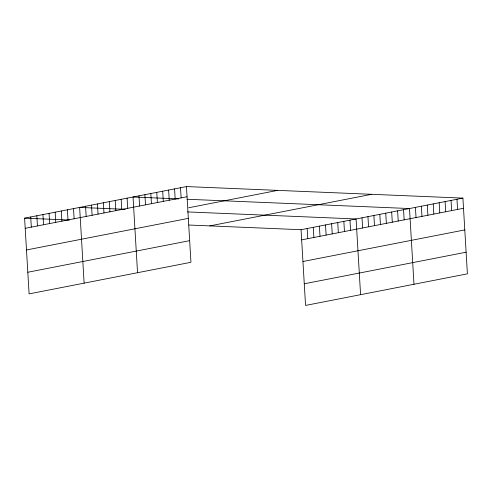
<?xml version="1.0" encoding="UTF-8"?>
<svg xmlns="http://www.w3.org/2000/svg" width="492" height="492" viewBox="0 0 492 492"><rect width="100%" height="100%" fill="white"/><g stroke="black" fill="none" stroke-linecap="round" stroke-linejoin="round"><path stroke-width="0.74" d="M186.45 186.573L190.945 262.291L29.096 293.884L24.6 218.165L186.45 186.573L462.904 198.116L467.4 273.835L305.55 305.427L301.055 229.709L462.904 198.116M25.203 228.325L187.052 196.738M188.664 207.759L277.679 190.379M26.488 249.961L188.338 218.368M209.826 225.896L371.669 194.309M27.816 272.248L189.66 240.662M301.657 239.868L463.507 208.282M302.943 261.504L464.792 229.912M304.265 283.792L466.115 252.205M178.651 198.903L133.037 196.997L137.539 272.716M187.015 199.254L409.492 208.54L413.987 284.265M125.245 209.328L79.63 207.421L84.126 283.146M187.489 211.923L356.079 218.965L360.581 294.69M24.6 218.165L69.452 220.035M188.854 225.022L301.055 229.709M456.97 199.272L457.572 209.438M451.035 200.435L451.638 210.594M445.1 201.591L445.703 211.757M439.165 202.747L439.768 212.913M433.231 203.909L433.833 214.069M427.296 205.066L427.899 215.232M421.361 206.222L421.964 216.388M415.426 207.384L416.029 217.544M403.557 209.697L404.16 219.862M397.622 210.859L398.225 221.019M391.687 212.015L392.29 222.181M385.753 213.171L386.355 223.337M379.818 214.334L380.421 224.493M373.883 215.49L374.486 225.656M367.948 216.652L368.551 226.812M362.014 217.808L362.616 227.974M349.966 220.158L350.568 230.324M343.853 221.351L344.455 231.517M337.74 222.544L338.342 232.71M331.626 223.737L332.229 233.903M325.507 224.93L326.116 235.096M319.394 226.123L319.997 236.289M313.281 227.322L313.884 237.482M307.168 228.516L307.771 238.675M180.515 187.729L181.118 197.895M174.58 188.891L175.183 199.051M168.645 190.047L169.248 200.213M162.711 191.203L163.313 201.369M156.776 192.366L157.379 202.526M150.841 193.522L151.444 203.688M144.906 194.678L145.509 204.844M138.972 195.841L139.574 206M127.102 198.153L127.711 208.319M121.167 199.315L121.776 209.475M115.233 200.472L115.841 210.637M109.304 201.628L109.907 211.794M103.369 202.79L103.972 212.95M97.434 203.946L98.037 214.112M91.5 205.102L92.102 215.268M85.565 206.265L86.168 216.425M73.517 208.614L74.12 218.78M67.398 209.807L68.007 219.973M61.285 211L61.887 221.166M55.172 212.193L55.774 222.359M49.059 213.387L49.661 223.553M42.945 214.58L43.548 224.746M36.826 215.773L37.435 225.939M30.713 216.966L31.316 227.132"/></g></svg>
